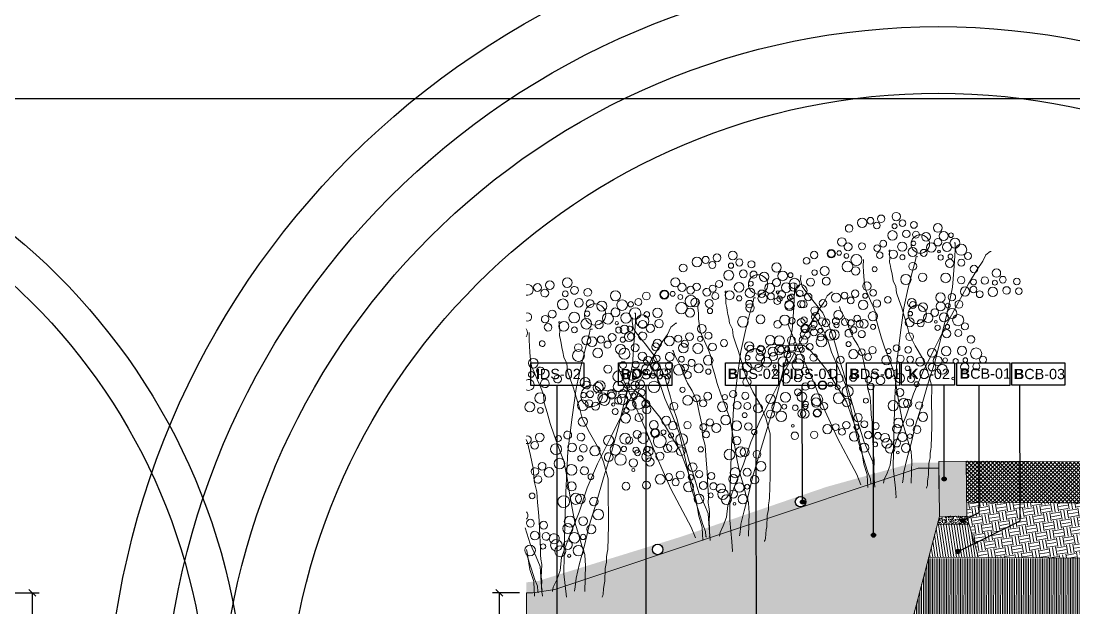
# Model space of a CAD drawing. Header units: metres. Extents: x -325 to 301, y -147 to 149.
# Drawn here: x 15.783 to 19.613, y 111.602 to 113.739 of the extents above; entities that cross this region are included whole.
import ezdxf

# ---------------------------------------------------------------- set-up
doc = ezdxf.new("R2010")
doc.units = ezdxf.units.M
doc.layers.get('Defpoints').update_dxf_attribs({"lineweight": 13})
for name, color, linetype, plot in [('-aux', 50, 'Continuous', False), ('-AUX-QAD', 5, 'Continuous', False), ('-AUX_MON', 3, 'Continuous', False), ('-AUX_RIM', 2, 'Continuous', False)]:
    doc.layers.add(name, color=color, linetype=linetype, plot=plot)
doc.layers.add('0-TX-1_25', color=7, linetype='Continuous', true_color=0x3f4f7f)
doc.layers.add('3-TR-paviment fort', color=7, linetype='Continuous', true_color=0xd1d1d1)
for name, color, linetype in [('02-TRAÇ-D-linia 2', 251, 'Continuous'), ('10-DET-encoixinat', 37, 'Continuous'), ('10-DET_TERRENY_compactat', 252, 'Continuous'), ('A-KEYPLAN_HATCH', 7, 'Continuous'), ('A_TEXT_2', 7, 'Continuous'), ('EIT_3 TR terra vegetal', 45, 'Continuous')]:
    doc.layers.add(name, color=color, linetype=linetype)
for name, color, linetype, lineweight in [('05-VEG-gris 50%', 253, 'Continuous', 18), ('1-CM', 7, 'Continuous', 0), ('2-L-secció', 1, 'Continuous', 0), ('3-TR Formigó', 252, 'Continuous', 0), ('3-TR Seleccionat', 44, 'Continuous', 0), ('3-TR Tot-u', 37, 'Continuous', 0)]:
    doc.layers.add(name, color=color, linetype=linetype, lineweight=lineweight)
doc.layers.add('3-TR tot_u', color=7, linetype='Continuous', lineweight=5, true_color=0x787878)
doc.styles.get("Standard").update_dxf_attribs({"font": 'arial.ttf'})
doc.dimstyles.new('ISO-25', dxfattribs={"dimtxt": 0.1, "dimasz": 0.1, "dimexe": 0.1, "dimexo": 0.1, "dimgap": 0.1, "dimtad": 1, "dimdec": 0, "dimlfac": 100, "dimzin": 9, "dimtxsty": 'Standard', "dimblk": 'OBLIQUE', "dimcen": 0.1, "dimadec": 0, "dimazin": 0, "dimtfac": 1, "dimtdec": 0, "dimtmove": 0, "dimatfit": 3, "dimldrblk": 'OBLIQUE', "dimfxl": 1, "dimarcsym": 0})

# ---------------------------------------------------------------- blocks, each defined once
blk = doc.blocks.new('ccddddddddddd')
for points in [[(90.232, 20.017), (90.254, 20.017), (90.353, 19.93), (90.419, 19.777), (90.55, 19.579), (90.747, 19.229), (90.966, 18.791), (91.229, 18.266), (91.514, 17.652), (91.777, 17.083), (91.974, 16.579), (92.127, 16.076), (92.325, 15.528), (92.456, 15.134), (92.478, 14.871), (92.544, 14.674), (92.609, 14.521), (92.62, 14.433)], [(92.171, 14.455), (92.16, 14.543), (92.149, 14.718), (92.084, 15.025), (91.996, 15.397), (91.908, 15.813), (91.777, 16.295), (91.645, 16.798), (91.492, 17.346), (91.361, 17.915), (91.229, 18.528), (91.12, 19.142), (91.098, 19.645), (91.087, 20.017), (91.087, 20.193), (91.109, 20.193)], [(92.631, 19.974), (92.653, 19.974), (92.642, 19.886), (92.631, 19.798), (92.631, 19.689), (92.609, 19.601), (92.598, 19.536), (92.576, 19.448), (92.555, 19.36), (92.533, 19.251), (92.467, 19.12), (92.445, 18.966), (92.379, 18.791), (92.314, 18.616), (92.248, 18.419), (92.182, 18.222), (92.116, 18.003), (91.963, 17.718), (91.788, 17.433), (91.656, 17.127), (91.547, 16.776), (91.536, 16.382), (91.525, 16.054), (91.514, 15.813), (91.514, 15.331), (91.525, 15.265), (91.536, 15.178), (91.536, 15.068), (91.547, 15.003), (91.558, 14.937), (91.558, 14.674), (91.569, 14.609), (91.58, 14.521), (91.58, 14.411), (91.591, 14.379), (91.602, 14.357), (91.602, 14.346)], [(91.963, 19.842), (92.007, 19.842), (92.018, 19.755), (92.084, 19.492), (92.171, 19.098), (92.259, 18.616), (92.325, 18.025), (92.39, 17.324), (92.412, 16.47), (92.412, 15.572), (92.401, 14.806), (92.335, 14.324), (92.314, 14.105), (92.325, 14.094)], [(93.256, 19.733), (93.256, 19.569), (93.245, 19.459), (93.234, 19.328), (93.212, 19.174), (93.19, 19.043), (93.124, 18.912), (93.058, 18.758), (92.993, 18.627), (92.927, 18.474), (92.905, 18.298), (92.839, 18.101), (92.774, 17.882), (92.686, 17.641), (92.576, 17.379), (92.467, 17.116), (92.401, 16.809), (92.335, 16.459), (92.27, 16.152), (92.204, 15.868), (92.116, 15.605), (92.051, 15.386), (91.985, 15.211), (91.974, 15.079), (91.963, 14.992), (91.963, 14.455)], [(94.734, 19.317), (94.734, 19.207), (94.723, 19.185), (94.712, 19.12), (94.69, 19.054), (94.624, 18.966), (94.537, 18.857), (94.427, 18.725), (94.296, 18.572), (94.186, 18.441), (94.099, 18.266), (94.011, 18.112), (93.945, 17.937), (93.88, 17.74), (93.814, 17.543), (93.748, 17.302), (93.661, 17.061), (93.573, 16.776), (93.463, 16.448), (93.354, 16.098), (93.222, 15.725), (93.113, 15.397), (92.981, 15.134), (92.894, 14.937), (92.872, 14.718), (92.85, 14.521), (92.839, 14.411), (92.828, 14.346), (92.828, 14.335)], [(92.85, 14.422), (92.839, 14.455), (92.85, 14.521), (92.85, 14.652), (92.861, 14.718), (92.861, 14.981), (92.883, 15.09), (92.894, 15.178), (92.894, 15.309), (92.905, 15.441), (92.916, 15.572), (92.927, 15.703), (92.938, 15.879), (92.96, 16.054), (92.981, 16.251), (93.003, 16.47), (93.069, 16.689), (93.091, 16.952), (93.157, 17.214), (93.222, 17.477), (93.332, 17.696), (93.441, 17.871), (93.529, 18.047), (93.595, 18.222), (93.682, 18.375), (93.748, 18.485), (93.77, 18.55), (93.781, 18.572), (93.792, 18.594), (93.792, 18.605)], [(92.916, 14.401), (92.927, 14.422), (92.938, 14.532), (93.003, 14.685), (93.069, 14.882), (93.179, 15.189), (93.288, 15.517), (93.376, 15.911), (93.595, 16.744), (93.77, 17.138), (93.945, 17.51), (94.055, 17.817), (94.164, 18.036), (94.296, 18.255), (94.384, 18.364), (94.405, 18.375), (94.416, 18.375)], [(93.157, 14.379), (93.266, 14.619), (93.463, 14.97), (93.748, 15.474), (94.055, 16.109), (94.34, 16.766), (94.624, 17.357), (94.844, 17.795), (94.975, 18.079), (94.997, 18.145)], [(92.992, 14.324), (92.992, 14.346), (93.003, 14.455), (93.014, 14.63), (93.102, 14.871), (93.168, 15.222), (93.277, 15.616), (93.409, 15.966), (93.562, 16.339), (94.044, 17.083), (94.307, 17.39), (94.504, 17.587), (94.614, 17.652), (94.657, 17.652), (94.745, 17.641), (95.008, 17.641), (95.03, 17.631), (95.052, 17.631)], [(94.745, 17.641), (95.106, 17.641), (95.128, 17.652), (95.413, 17.652), (95.413, 17.641), (95.435, 17.641), (95.435, 17.631), (95.446, 17.62), (95.457, 17.62), (95.457, 17.609), (95.479, 17.598), (95.49, 17.587), (95.501, 17.576)]]:
    blk.add_lwpolyline(points)
for centre, radius in [((92.08, 20.594), 0.0797), ((92.354, 20.627), 0.0797), ((92.507, 20.78), 0.0991), ((92.862, 20.718), 0.0883), ((93.114, 20.663), 0.0797), ((93.311, 20.609), 0.11), ((91.368, 20.353), 0.108), ((91.511, 20.539), 0.104), ((92.025, 20.364), 0.0797), ((92.255, 20.375), 0.0883), ((92.584, 20.331), 0.112), ((92.54, 20.55), 0.059), ((92.961, 20.554), 0.0797), ((93.618, 20.466), 0.0883), ((91.094, 20.189), 0.118), ((91.193, 20.375), 0.0548), ((91.281, 20.09), 0.108), ((91.5, 20.2), 0.0903), ((91.784, 20.32), 0.104), ((91.916, 20.145), 0.219), ((92.08, 20.156), 0.0547), ((92.796, 20.127), 0.0797), ((93.782, 20.138), 0.101), ((90.776, 19.893), 0.0836), ((90.941, 20.036), 0.132), ((91.467, 19.981), 0.0328), ((91.652, 20.068), 0.112), ((91.828, 19.937), 0.0834), ((92.091, 19.948), 0.109), ((92.343, 20.068), 0.109), ((92.551, 19.882), 0.101), ((92.939, 20.017), 0.0774), ((93.3, 20.05), 0.0834), ((93.629, 20.028), 0.0936), ((90.929, 19.729), 0.0834), ((91.204, 19.707), 0.098), ((91.193, 19.871), 0.0548), ((91.423, 19.838), 0.062), ((92.332, 19.817), 0.059), ((92.873, 19.853), 0.0774), ((93.421, 19.722), 0.131), ((93.662, 19.809), 0.0558), ((93.837, 19.875), 0.0548), ((94.023, 19.853), 0.101), ((94.023, 19.853), 0.0855), ((94.428, 19.809), 0.0883), ((94.604, 19.667), 0.0797), ((90.087, 19.507), 0.0991), ((90.623, 19.587), 0.0883), ((92.08, 19.609), 0.0936), ((92.983, 19.514), 0.059), ((93.432, 19.459), 0.101), ((93.629, 19.558), 0.128), ((93.629, 19.558), 0.128), ((94.166, 19.437), 0.108), ((89.599, 19.321), 0.0797), ((89.933, 19.354), 0.0797), ((90.119, 19.277), 0.059), ((90.36, 19.321), 0.0883), ((90.625, 19.278), 0.0692), ((90.919, 19.313), 0.0876), ((91.291, 19.357), 0.114), ((91.839, 19.357), 0.0991), ((92.233, 19.291), 0.121), ((94.122, 19.196), 0.0936), ((94.407, 19.393), 0.0639), ((94.494, 19.163), 0.0936), ((89.545, 19.091), 0.0797), ((89.835, 19.102), 0.0883), ((90.163, 19.058), 0.112), ((90.471, 18.991), 0.0797), ((90.624, 19.101), 0.0797), ((90.821, 19.046), 0.11), ((93.002, 18.953), 0.0797), ((93.155, 19.106), 0.0991), ((93.429, 18.92), 0.0883), ((94.899, 19.037), 0.0991), ((90.957, 18.739), 0.0928), ((91.128, 18.904), 0.0883), ((91.392, 18.679), 0.108), ((91.4, 18.886), 0.114), ((92.049, 18.69), 0.0797), ((92.078, 18.741), 0.104), ((92.647, 18.796), 0.0797), ((92.904, 18.701), 0.0883), ((93.232, 18.658), 0.112), ((93.188, 18.876), 0.059), ((93.528, 18.756), 0.0797), ((93.681, 18.866), 0.0797), ((93.878, 18.811), 0.11), ((94.745, 18.884), 0.0797), ((94.932, 18.807), 0.059), ((95.173, 18.851), 0.0883), ((95.425, 18.796), 0.0797), ((95.622, 18.742), 0.11), ((91.118, 18.515), 0.118), ((91.217, 18.701), 0.0548), ((91.524, 18.526), 0.0903), ((91.808, 18.647), 0.104), ((91.94, 18.471), 0.219), ((92.104, 18.482), 0.0547), ((94.185, 18.668), 0.0883), ((94.647, 18.632), 0.0883), ((94.975, 18.588), 0.112), ((95.271, 18.687), 0.0797), ((95.928, 18.599), 0.0883), ((90.8, 18.22), 0.0836), ((90.965, 18.362), 0.132), ((91.305, 18.417), 0.108), ((91.491, 18.307), 0.0328), ((91.676, 18.395), 0.112), ((91.852, 18.263), 0.0834), ((92.115, 18.274), 0.109), ((92.991, 18.395), 0.109), ((93.199, 18.209), 0.101), ((93.364, 18.329), 0.0797), ((93.506, 18.22), 0.0774), ((93.867, 18.252), 0.0834), ((94.196, 18.23), 0.0936), ((94.349, 18.34), 0.101), ((94.624, 18.255), 0.0774), ((94.909, 18.233), 0.0774), ((90.953, 18.055), 0.0834), ((91.228, 18.033), 0.098), ((91.217, 18.198), 0.0548), ((91.447, 18.165), 0.062), ((92.98, 18.143), 0.059), ((93.44, 18.055), 0.0774), ((94.229, 18.012), 0.0558), ((94.404, 18.077), 0.0548), ((94.59, 18.055), 0.101), ((94.59, 18.055), 0.0855), ((95.249, 18.134), 0.0903), ((90.647, 17.913), 0.0883), ((92.104, 17.935), 0.0936), ((93.988, 17.924), 0.131), ((94.196, 17.76), 0.128), ((94.196, 17.76), 0.128), ((94.622, 17.779), 0.0991), ((95.413, 17.751), 0.114), ((90.514, 17.581), 0.132), ((90.854, 17.636), 0.108), ((91.225, 17.614), 0.112), ((91.562, 17.566), 0.104), ((92.132, 17.621), 0.0797), ((92.406, 17.653), 0.0797), ((92.592, 17.577), 0.059), ((92.978, 17.587), 0.0883), ((93.23, 17.532), 0.0797), ((93.428, 17.478), 0.11), ((93.55, 17.716), 0.059), ((94.469, 17.625), 0.0797), ((94.655, 17.549), 0.059), ((94.896, 17.593), 0.0883), ((95.148, 17.538), 0.0797), ((95.345, 17.483), 0.11), ((95.632, 17.554), 0.0774), ((90.349, 17.439), 0.0836), ((90.502, 17.274), 0.0834), ((90.777, 17.252), 0.098), ((90.766, 17.417), 0.0548), ((90.996, 17.384), 0.062), ((91.245, 17.402), 0.0548), ((91.42, 17.38), 0.108), ((91.836, 17.347), 0.104), ((92.077, 17.391), 0.0797), ((92.307, 17.402), 0.0883), ((92.636, 17.358), 0.112), ((93.077, 17.423), 0.0797), ((93.734, 17.335), 0.0883), ((94.37, 17.374), 0.0883), ((94.699, 17.33), 0.112), ((94.994, 17.428), 0.0797), ((95.652, 17.341), 0.0883), ((91.308, 17.182), 0.118), ((91.552, 17.226), 0.0903), ((92.132, 17.183), 0.0547), ((92.557, 17.062), 0.109), ((93.899, 17.007), 0.101), ((91.04, 16.974), 0.0328), ((91.905, 16.81), 0.059), ((92.042, 16.93), 0.0834), ((92.305, 16.941), 0.109), ((92.765, 16.876), 0.101), ((92.913, 16.996), 0.0797), ((93.055, 16.886), 0.0774), ((93.417, 16.919), 0.0834), ((93.745, 16.897), 0.0936), ((92.294, 16.602), 0.0936), ((92.989, 16.722), 0.0774), ((93.537, 16.591), 0.131), ((93.778, 16.678), 0.0558), ((93.953, 16.744), 0.0548), ((94.14, 16.722), 0.101), ((94.14, 16.722), 0.0855), ((94.545, 16.678), 0.0883), ((91.829, 16.306), 0.0876), ((92.108, 16.35), 0.0991), ((92.201, 16.35), 0.114), ((92.448, 16.284), 0.121), ((93.099, 16.383), 0.059), ((93.548, 16.328), 0.101), ((93.745, 16.427), 0.128), ((93.745, 16.427), 0.128), ((94.282, 16.306), 0.108), ((94.72, 16.536), 0.0797), ((94.238, 16.065), 0.0936), ((94.523, 16.262), 0.0639), ((91.731, 16.039), 0.11), ((92.038, 15.897), 0.0883), ((92.309, 15.879), 0.114), ((93.272, 15.975), 0.0991), ((94.611, 16.032), 0.0936), ((91.866, 15.732), 0.0928), ((92.346, 15.735), 0.104), ((92.845, 15.789), 0.0797), ((93.119, 15.822), 0.0797), ((93.305, 15.746), 0.059), ((93.546, 15.789), 0.0883), ((93.644, 15.625), 0.0797), ((93.798, 15.735), 0.0797), ((93.995, 15.68), 0.11), ((92.029, 15.57), 0.0548), ((92.204, 15.548), 0.108), ((92.335, 15.395), 0.0903), ((92.571, 15.384), 0.118), ((92.62, 15.516), 0.104), ((92.79, 15.559), 0.0797), ((93.02, 15.57), 0.0883), ((93.349, 15.527), 0.112), ((94.302, 15.537), 0.0883), ((94.763, 15.501), 0.0883), ((92.116, 15.286), 0.108), ((92.303, 15.176), 0.0328), ((92.488, 15.264), 0.112), ((92.845, 15.351), 0.0547), ((93.108, 15.264), 0.109)]:
    blk.add_circle(centre, radius)
blk = doc.blocks.new('hatch keyplan 2')
at = {"layer": 'A-KEYPLAN_HATCH'}
blk.add_lwpolyline([(0, 0.00548), (0.01287, 0.00548), (0.01287, 0), (0, 0)], close=True, dxfattribs=at)
blk = doc.blocks.new('hatch keyplan')
at = {"layer": 'A-KEYPLAN_HATCH'}
blk.add_blockref('hatch keyplan 2', (1.43058, 0.85215), dxfattribs=at)
blk = doc.blocks.new('B-CB03')
at = {"layer": 'A-KEYPLAN_HATCH'}
blk.add_blockref('hatch keyplan', (-1.43058, -0.85215), dxfattribs=at)
at = {"layer": 'A_TEXT_2', "insert": (-0.0008, 0.00398), "char_height": 0.0025, "attachment_point": 1}
blk.add_mtext_dynamic_manual_height_columns('\\pi0.00128;{\\fArial|b1|i0|c0|p34;B}CB-03', width=0.0145619, gutter_width=0.015, heights=[0], dxfattribs=at)
blk = doc.blocks.new('I-06A')
at = {"layer": 'A-KEYPLAN_HATCH'}
blk.add_blockref('hatch keyplan', (-1.43058, -0.85215), dxfattribs=at)
at = {"layer": 'A_TEXT_2', "insert": (-0.0008, 0.00405), "char_height": 0.0025, "attachment_point": 1}
blk.add_mtext_dynamic_manual_height_columns('\\pi0.00229;{\\fArial|b1|i0|c0|p34;I}DS-01', width=0.0145619, gutter_width=0.015, heights=[0], dxfattribs=at)
blk = doc.blocks.new('B-DS01')
at = {"layer": 'A-KEYPLAN_HATCH'}
blk.add_blockref('hatch keyplan', (-1.43058, -0.85215), dxfattribs=at)
at = {"layer": 'A_TEXT_2', "insert": (-0.0008, 0.00403), "char_height": 0.0025, "attachment_point": 1}
blk.add_mtext_dynamic_manual_height_columns('\\pi0.00152;{\\fArial|b1|i0|c0|p34;B}DS-01', width=0.0145619, gutter_width=0.015, heights=[0], dxfattribs=at)
blk = doc.blocks.new('B-DS03')
at = {"layer": 'A-KEYPLAN_HATCH'}
blk.add_blockref('hatch keyplan', (-1.43058, -0.85215), dxfattribs=at)
at = {"layer": 'A_TEXT_2', "insert": (-0.0008, 0.00403), "char_height": 0.0025, "attachment_point": 1}
blk.add_mtext_dynamic_manual_height_columns('\\pi0.00128;{\\fArial|b1|i0|c0|p34;B}DS-03', width=0.0145619, gutter_width=0.015, heights=[0], dxfattribs=at)
blk = doc.blocks.new('B-DS02')
at = {"layer": 'A-KEYPLAN_HATCH'}
blk.add_blockref('hatch keyplan', (-1.43058, -0.85215), dxfattribs=at)
at = {"layer": 'A_TEXT_2', "insert": (-0.0008, 0.00408), "char_height": 0.0025, "attachment_point": 1}
blk.add_mtext_dynamic_manual_height_columns('\\pi0.00129;{\\fArial|b1|i0|c0|p34;B}DS-02', width=0.0145619, gutter_width=0.015, heights=[0], dxfattribs=at)
blk = doc.blocks.new('K01B')
at = {"layer": 'A-KEYPLAN_HATCH'}
blk.add_blockref('hatch keyplan', (-1.43058, -0.85215), dxfattribs=at)
at = {"layer": 'A_TEXT_2', "insert": (-0.0008, 0.00402), "char_height": 0.0025, "attachment_point": 1}
blk.add_mtext_dynamic_manual_height_columns('\\pi0.00246;{\\fArial|b1|i0|c0|p34;K}C-02', width=0.0145619, gutter_width=0.015, heights=[0], dxfattribs=at)
blk = doc.blocks.new('B-CB01')
at = {"layer": 'A-KEYPLAN_HATCH'}
blk.add_blockref('hatch keyplan', (-1.43058, -0.85215), dxfattribs=at)
at = {"layer": 'A_TEXT_2', "insert": (-0.0008, 0.00411), "char_height": 0.0025, "attachment_point": 1}
blk.add_mtext_dynamic_manual_height_columns('\\pi0.00152;{\\fArial|b1|i0|c0|p34;B}CB-01', width=0.0145619, gutter_width=0.015, heights=[0], dxfattribs=at)
blk = doc.blocks.new('_Oblique')
at = {"color": 0, "lineweight": -2}
blk.add_line((-0.5, -0.5), (0.5, 0.5), dxfattribs=at)
blk = doc.blocks.new('*D140')
at = {"layer": '0-TX-1_25', "color": 0, "lineweight": -2, "transparency": 16777216}
for p, q in [((17.5962, 111.6566), (17.4973, 111.6566)), ((17.5223, 111.6566), (17.5223, 111.0566)), ((17.5962, 111.0566), (17.4973, 111.0566))]:
    blk.add_line(p, q, dxfattribs=at)
at = {"layer": 'Defpoints', "color": 0, "transparency": 16777216}
for p in [(17.6212, 111.6566), (17.5223, 111.0566), (17.6212, 111.0566)]:
    blk.add_point(p, dxfattribs=at)
at = {"layer": '0-TX-1_25', "color": 0, "lineweight": -2, "transparency": 16777216, "xscale": 0.025, "yscale": 0.025, "zscale": 0.025}
for p, rotation in [((17.5223, 111.6566), 90), ((17.5223, 111.0566), 270)]:
    blk.add_blockref('_Oblique', p, dxfattribs=dict(at, rotation=rotation))
at = {"layer": '0-TX-1_25', "color": 0, "transparency": 16777216, "insert": (17.4794, 111.3566), "char_height": 0.035, "attachment_point": 5, "rotation": 90}
blk.add_mtext('60', dxfattribs=at)
blk = doc.blocks.new('POINT')
at = {"layer": '0-TX-1_25'}
h = blk.add_hatch(dxfattribs=at)
h.set_pattern_fill('ANGLE', color=256)
h.set_pattern_definition([(0, (-83.747, -12.726), (0, 6.985), [5.08, -1.905]), (90, (-83.747, -12.726), (-6.985, 4e-16), [5.08, -1.905])])
edge = h.paths.add_edge_path()
edge.add_arc((0, 0), 0.0075, 0, 360)
h = blk.add_hatch(color=256, dxfattribs=at)
h.dxf.hatch_style = 1
edge = h.paths.add_edge_path()
edge.add_arc((0, 0), 0.0075, 0, 360)
blk.add_circle((0, 0), 0.0075, dxfattribs=at)
blk = doc.blocks.new('I-06B')
at = {"layer": 'A-KEYPLAN_HATCH'}
blk.add_blockref('hatch keyplan', (-1.43058, -0.85215), dxfattribs=at)
at = {"layer": 'A_TEXT_2', "insert": (-0.0008, 0.00405), "char_height": 0.0025, "attachment_point": 1}
blk.add_mtext_dynamic_manual_height_columns('\\pi0.00206;{\\fArial|b1|i0|c0|p34;I}DS-02', width=0.0145619, gutter_width=0.015, heights=[0], dxfattribs=at)
blk = doc.blocks.new('*D970')
at = {"layer": '0-TX-1_25', "color": 0, "lineweight": -2, "transparency": 16777216}
for p, q in [((15.7503, 111.6566), (15.8489, 111.6566)), ((15.8239, 111.6566), (15.8239, 111.0566)), ((15.7503, 111.0566), (15.8489, 111.0566))]:
    blk.add_line(p, q, dxfattribs=at)
at = {"layer": 'Defpoints', "color": 0, "transparency": 16777216}
for p in [(15.7253, 111.6566), (15.7253, 111.0566), (15.8239, 111.0566)]:
    blk.add_point(p, dxfattribs=at)
at = {"layer": '0-TX-1_25', "color": 0, "lineweight": -2, "transparency": 16777216, "xscale": 0.025, "yscale": 0.025, "zscale": 0.025}
for p, rotation in [((15.8239, 111.6566), 90), ((15.8239, 111.0566), 270)]:
    blk.add_blockref('_Oblique', p, dxfattribs=dict(at, rotation=rotation))
at = {"layer": '0-TX-1_25', "color": 0, "transparency": 16777216, "insert": (15.7811, 111.3566), "char_height": 0.035, "attachment_point": 5, "rotation": 90}
blk.add_mtext('60', dxfattribs=at)

msp = doc.modelspace()

# ---------------------------------------------------------------- hatches: boundary and pattern name
at = {"layer": '10-DET-encoixinat'}
h = msp.add_hatch(dxfattribs=at)
h.set_pattern_fill('CROSS', color=256, scale=0.002, angle=91.0604)
h.set_pattern_definition([(91.06035, (6.348992, 115.106286), (-0.012932846, 0.012462804), [0.00635, -0.01905]), (181.06035, (6.352108, 115.10952), (-0.012462804, -0.012932846), [0.00635, -0.01905])])
h.paths.add_polyline_path([(18.9996, 111.4622), (19.0844, 111.7866), (19.1232, 111.9351), (19.1213, 112.1101), (19.0461, 112.1101), (17.724, 111.6694), (17.645, 111.6566), (17.6214, 111.6566), (17.6217, 111.0566), (17.8679, 111.0849)])
at = {"layer": '10-DET_TERRENY_compactat'}
h = msp.add_hatch(dxfattribs=at)
h.set_pattern_fill('HEX', color=256, scale=0.002, angle=0.57823)
edge = h.paths.add_edge_path()
edge.add_arc((18.6184, 111.9884), 0.0191, 0, 360)
edge = h.paths.add_edge_path()
edge.add_arc((18.0987, 111.8147), 0.0191, 0, 360)
h.paths.add_polyline_path([(17.6212, 111.6566), (17.6212, 111.695), (17.6628, 111.6997), (18.1825, 111.8606), (18.7134, 112.0427), (19.0308, 112.1309), (19.1211, 112.1309), (19.1211, 112.1101), (19.0461, 112.1101), (17.724, 111.6694), (17.645, 111.6566)])
at = {"layer": '3-TR Formigó'}
h = msp.add_hatch(dxfattribs=at)
h.set_pattern_fill('ANSI31', color=256, scale=0.003, angle=233.5667, style=0)
h.set_pattern_definition([(278.5667, (21.827468, 111.705586), (0.00941873, 0.00141885), [])])
h.paths.add_polyline_path([(19.2317, 111.9063), (19.1153, 111.9051), (19.0844, 111.7866), (19.266, 111.7856)])
at = {"layer": '3-TR Seleccionat'}
h = msp.add_hatch(dxfattribs=at)
h.set_pattern_fill('ANSI31', color=256, scale=0.002, angle=224.9589, style=0)
h.set_pattern_definition([(269.958911, (4.7567496, 2.90169), (0.00634999837, -4.55386e-06), [])])
h.paths.add_polyline_path([(17.6222, 110.3066), (17.7538, 110.3066), (18.0477, 110.3543), (18.7733, 110.5962), (19.0844, 111.7866), (19.0844, 109.8655), (17.6223, 109.8645)])
h = msp.add_hatch(dxfattribs=at)
h.set_pattern_fill('ANSI31', color=256, scale=0.002, angle=224.9589, style=0)
h.set_pattern_definition([(269.9589107451, (440628.4557687, -651041.078573), (-0.006349998367117, 4.5538563e-06), [])])
h.paths.add_polyline_path([(19.0844, 109.8645), (19.0845, 111.7816), (20.6035, 111.7827), (20.6033, 109.8656)])
at = {"layer": '3-TR Tot-u'}
h = msp.add_hatch(dxfattribs=at)
h.set_pattern_fill('EARTH', color=256, scale=0.005, angle=-80.4856, style=0)
h.set_pattern_definition([(279.5144, (6.329664, 115.04922), (0.036561385, -0.02606511), [0.03175, -0.03175]), (279.5144, (6.341406, 115.05119), (0.036561385, -0.02606511), [0.03175, -0.03175]), (279.5144, (6.35315, 115.053157), (0.036561385, -0.02606511), [0.03175, -0.03175]), (9.5144, (6.35772, 115.0499), (0.02606511, 0.036561385), [0.03175, -0.03175]), (9.5144, (6.359687, 115.038156), (0.02606511, 0.036561385), [0.03175, -0.03175]), (9.5144, (6.361655, 115.026414), (0.02606511, 0.036561385), [0.03175, -0.03175])])
h.paths.add_polyline_path([(20.6002, 111.7777), (19.2709, 111.7855), (19.2232, 111.9362), (19.2226, 111.9868), (20.602, 111.9776)])
at = {"layer": '3-TR tot_u'}
h = msp.add_hatch(dxfattribs=at)
h.set_pattern_fill('AR-CONC', color=256, scale=9e-05, angle=90.2664)
h.set_pattern_definition([(140.266414, (-62.20781, 89.89321), (0.0013582613, 0.0164031132), [0.0017145, -0.0188595]), (85.266414, (-62.20781, 89.89321), (-0.0171801815, -0.0032518273), [0.0013716, -0.0150876526]), (190.71786, (-62.207697, 89.894577), (-0.0158219194, 0.0131512858), [0.0014571008, -0.016028122]), (136.450614, (-62.212382, 89.893189), (0.003670327, 0.024414444), [0.00257175, -0.02828925]), (186.901972, (-62.212077, 89.895223), (-0.0223674596, 0.021262598), [0.002185652, -0.024042205]), (81.450565, (-62.212382, 89.893189), (-0.02236746, 0.021262598), [0.002057397, -0.022631376]), (111.266414, (-62.21125, 89.89548), (0.0091403206, 0.0136879438), [0.0017145, -0.0188595]), (56.266414, (-62.21125, 89.89548), (-0.0166026007, 0.0054850432), [0.0013716, -0.0150876]), (161.71786, (-62.210488, 89.89662), (-0.0074622802, 0.019172987), [0.0014571008, -0.0160280944]), (127.766414, (-62.2078105, 89.89321), (-0.00761116375, 0.0002425866), [0, -0.01490472, 0, -0.0153162, 0, -0.01514475]), (97.766414, (-62.2078105, 89.89321), (-0.009044117, 0.0059717809), [0, -0.00873252, 0, -0.01456182, 0, -0.00577215]), (57.766414, (-62.207787, 89.888112), (0.0004588393, 0.012205419), [0, -0.005715, 0, -0.0178308, 0, -0.0236601]), (47.766414, (-62.207776, 89.885826), (-0.0023503487, 0.0133208417), [0, -0.0074295, 0, -0.01184148, 0, -0.0168021])])
h.paths.add_polyline_path([(19.2317, 111.9063), (19.2232, 111.9362), (19.1232, 111.9351), (19.1153, 111.9051)])
at = {"layer": '3-TR-paviment fort'}
msp.add_hatch(color=256, dxfattribs=at).paths.add_polyline_path([(19.1211, 112.1351), (19.2211, 112.1362), (19.2232, 111.9362), (19.1232, 111.9351)])
at = {"layer": 'EIT_3 TR terra vegetal'}
h = msp.add_hatch(dxfattribs=at)
h.set_pattern_fill('_USER', color=256, scale=0.01, angle=45.3392, style=0, double=1, pattern_type=0)
h.set_pattern_definition([(45.339164, (5.482265, 2.811529), (-0.0071128011, 0.00702908675), []), (135.339164, (5.482265, 2.811529), (-0.00702908675, -0.0071128011), [])])
h.paths.add_polyline_path([(20.6018, 112.1286), (19.2211, 112.1362), (19.2226, 111.9868), (19.2309, 111.9867), (20.6009, 111.9781)])

# ---------------------------------------------------------------- linework, layer by layer
at = {"layer": '-aux'}
msp.add_lwpolyline([(12.2345, 113.4567), (142.2345, 113.4567)], dxfattribs=at)
at = {"layer": '-AUX-QAD'}
for radius in [3.0274, 2.8218]:
    msp.add_circle((19.1196, 111.1021), radius, dxfattribs=at)
at = {"layer": '-AUX_MON'}
for radius in [2.6162, 2.3736]:
    msp.add_circle((19.1196, 111.1021), radius, dxfattribs=at)
at = {"layer": '-AUX_RIM'}
for centre, radius in [((17.1034, 114.8448), 4.6517), ((17.1034, 114.8448), 4.6517), ((17.1034, 114.8448), 4.3795), ((17.1034, 114.8448), 4.3795), ((14.2729, 111.1669), 2.3258), ((14.2729, 111.1669), 2.1898)]:
    msp.add_circle(centre, radius, dxfattribs=at)
at = {"layer": '0-TX-1_25'}
msp.add_line((18.6256, 111.9876), (18.6237, 112.412), dxfattribs=at)
for points in [[(17.7343, 110.4367), (17.7334, 112.4116)], [(18.0575, 110.6806), (18.0566, 112.4116)], [(18.4579, 111.1732), (18.4571, 112.4119)], [(18.8836, 111.8669), (18.8832, 112.4122)], [(19.1408, 112.0716), (19.1406, 112.4124)], [(19.1914, 111.8075), (19.4168, 111.9194), (19.4165, 112.4126)], [(19.2076, 111.9192), (19.2683, 111.9491), (19.2683, 112.4124)]]:
    msp.add_lwpolyline(points, dxfattribs=at)
at = {"layer": '02-TRAÇ-D-linia 2'}
for centre in [(18.6184, 111.9884), (18.0987, 111.8147)]:
    msp.add_circle(centre, 0.0191, dxfattribs=at)
at = {"layer": '05-VEG-gris 50%'}
for p, q in [((18.0183, 112.6745), (18.0145, 112.6746)), ((18.0174, 112.6435), (18.0183, 112.6745)), ((17.7435, 112.6437), (17.7396, 112.6438)), ((17.7396, 112.6438), (17.7411, 112.6283)), ((18.0136, 112.5775), (18.0174, 112.6435)), ((18.165, 112.6391), (18.1471, 112.6241)), ((18.1689, 112.639), (18.165, 112.6391)), ((17.6315, 112.6043), (17.6307, 112.5752)), ((17.7411, 112.6283), (17.7425, 112.6127)), ((17.7425, 112.6127), (17.742, 112.5933)), ((17.851, 112.6017), (17.838, 112.5555)), ((17.8534, 112.6172), (17.851, 112.6017)), ((17.8612, 112.617), (17.8534, 112.6172)), ((18.1471, 112.6241), (18.1346, 112.5973)), ((17.6307, 112.5752), (17.6321, 112.5557)), ((17.742, 112.5933), (17.7454, 112.5776)), ((17.7454, 112.5776), (17.747, 112.5659)), ((17.747, 112.5659), (17.7504, 112.5503)), ((18.0071, 112.4884), (18.0136, 112.5775)), ((18.1103, 112.563), (18.0735, 112.502)), ((18.1346, 112.5973), (18.1103, 112.563)), ((17.6321, 112.5557), (17.6333, 112.5323)), ((17.6333, 112.5323), (17.6364, 112.5051)), ((17.7504, 112.5503), (17.7539, 112.5346)), ((17.7539, 112.5346), (17.7572, 112.5151)), ((17.838, 112.5555), (17.8204, 112.4861)), ((17.6364, 112.5051), (17.6396, 112.4817)), ((17.7572, 112.5151), (17.7681, 112.4915)), ((17.7681, 112.4915), (17.7712, 112.4642)), ((17.8204, 112.4861), (17.8024, 112.4011)), ((17.9845, 112.3803), (18.0071, 112.4884)), ((18.0735, 112.502), (18.0324, 112.4255)), ((17.6396, 112.4817), (17.6506, 112.458)), ((17.6506, 112.458), (17.6614, 112.4305)), ((17.7712, 112.4642), (17.782, 112.4328)), ((17.6614, 112.4305), (17.6724, 112.4069)), ((17.6724, 112.4069), (17.6832, 112.3794)), ((17.782, 112.4328), (17.7927, 112.4014)), ((18.0324, 112.4255), (17.9831, 112.3337)), ((17.6832, 112.3794), (17.6862, 112.3482)), ((17.8024, 112.4011), (17.7877, 112.2967)), ((17.7927, 112.4014), (17.8033, 112.3661)), ((17.958, 112.2723), (17.9845, 112.3803)), ((17.6862, 112.3482), (17.6968, 112.3129)), ((17.8033, 112.3661), (17.814, 112.3309)), ((17.814, 112.3309), (17.8245, 112.2917)), ((17.9831, 112.3337), (17.9294, 112.2265)), ((17.6968, 112.3129), (17.7073, 112.2738)), ((17.7877, 112.2967), (17.7724, 112.1728)), ((17.8245, 112.2917), (17.8502, 112.2404)), ((17.7073, 112.2738), (17.7216, 112.2306)), ((17.9317, 112.172), (17.958, 112.2723)), ((17.7216, 112.2306), (17.7397, 112.1835)), ((17.8502, 112.2404), (17.8798, 112.1891)), ((17.9294, 112.2265), (17.8799, 112.1269)), ((17.6257, 112.2043), (17.6208, 112.2147)), ((17.636, 112.1574), (17.6257, 112.2043)), ((17.7397, 112.1835), (17.7577, 112.1363)), ((17.8798, 112.1891), (17.9015, 112.1341)), ((17.6463, 112.1105), (17.636, 112.1574)), ((17.7724, 112.1728), (17.7641, 112.0215)), ((17.9017, 112.0758), (17.9317, 112.172)), ((17.6488, 112.0638), (17.6463, 112.1105)), ((17.7577, 112.1363), (17.7678, 112.0816)), ((17.8799, 112.1269), (17.8423, 112.0387)), ((17.9015, 112.1341), (17.9191, 112.0714)), ((17.6593, 112.0246), (17.6488, 112.0638)), ((17.7678, 112.0816), (17.7776, 112.0192)), ((17.8758, 111.9872), (17.9017, 112.0758)), ((17.9191, 112.0714), (17.9189, 112.0015)), ((17.662, 111.9857), (17.6593, 112.0246)), ((17.8423, 112.0387), (17.8125, 111.9502)), ((17.6649, 111.9506), (17.662, 111.9857)), ((17.7641, 112.0215), (17.7594, 111.8624)), ((17.7776, 112.0192), (17.7877, 111.9645)), ((17.85, 111.9025), (17.8758, 111.9872)), ((17.9189, 112.0015), (17.9192, 111.9432)), ((17.6679, 111.9195), (17.6649, 111.9506)), ((17.8125, 111.9502), (17.7747, 111.8542)), ((17.7877, 111.9645), (17.7978, 111.9137)), ((17.6689, 111.8884), (17.6679, 111.9195)), ((17.7978, 111.9137), (17.812, 111.8667)), ((17.9192, 111.9432), (17.9199, 111.9004)), ((17.6166, 111.8938), (17.6343, 111.835)), ((17.6702, 111.865), (17.6689, 111.8884)), ((17.8323, 111.8292), (17.85, 111.9025)), ((17.9199, 111.9004), (17.9174, 111.815)), ((17.6343, 111.835), (17.6562, 111.7877)), ((17.6714, 111.8417), (17.6702, 111.865)), ((17.6727, 111.8183), (17.6714, 111.8417)), ((17.7747, 111.8542), (17.7494, 111.785)), ((17.7594, 111.8624), (17.7574, 111.7265)), ((17.812, 111.8667), (17.8225, 111.8275)), ((17.6237, 111.8042), (17.6211, 111.8146)), ((17.6216, 111.7984), (17.6211, 111.7999)), ((17.6394, 111.7435), (17.6216, 111.7984)), ((17.6335, 111.7418), (17.6237, 111.8042)), ((17.672, 111.795), (17.6727, 111.8183)), ((17.6735, 111.7794), (17.672, 111.795)), ((17.8148, 111.7636), (17.8323, 111.8292)), ((17.8225, 111.8275), (17.8333, 111.7961)), ((17.8333, 111.7961), (17.8345, 111.7728)), ((17.9151, 111.8034), (17.9127, 111.788)), ((17.9174, 111.815), (17.9151, 111.8034)), ((17.6562, 111.7877), (17.6707, 111.7523)), ((17.6768, 111.7599), (17.6735, 111.7794)), ((17.6754, 111.7133), (17.6768, 111.7599)), ((17.7494, 111.785), (17.7441, 111.7385)), ((17.8016, 111.7096), (17.8148, 111.7636)), ((17.836, 111.7572), (17.8332, 111.6621)), ((17.8345, 111.7728), (17.836, 111.7572)), ((17.9098, 111.757), (17.9076, 111.7454)), ((17.9121, 111.7686), (17.9098, 111.757)), ((17.9127, 111.788), (17.9121, 111.7686)), ((17.6478, 111.6986), (17.6335, 111.7418)), ((17.65, 111.7083), (17.6394, 111.7435)), ((17.6707, 111.7523), (17.6735, 111.7134)), ((17.7441, 111.7385), (17.7314, 111.7039)), ((17.7574, 111.7265), (17.7665, 111.6407)), ((17.9076, 111.7454), (17.9062, 111.6988)), ((17.6488, 111.6675), (17.6478, 111.6986)), ((17.6609, 111.6807), (17.65, 111.7083)), ((17.6622, 111.6613), (17.6609, 111.6807)), ((17.6735, 111.7134), (17.6763, 111.6783)), ((17.677, 111.7016), (17.6754, 111.7133)), ((17.6763, 111.6783), (17.677, 111.7016)), ((17.7314, 111.7039), (17.719, 111.6771)), ((17.7963, 111.6632), (17.7987, 111.6786)), ((17.7987, 111.6786), (17.8016, 111.7096)), ((17.9039, 111.6872), (17.9015, 111.6717)), ((17.9062, 111.6988), (17.9039, 111.6872)), ((17.6502, 111.648), (17.6488, 111.6675)), ((17.6501, 111.6442), (17.6502, 111.648)), ((17.6641, 111.6573), (17.6622, 111.6613)), ((17.6758, 111.6609), (17.6779, 111.6666)), ((17.6763, 111.6783), (17.6777, 111.6589)), ((17.6779, 111.6666), (17.6763, 111.6783)), ((17.6777, 111.6589), (17.6793, 111.6472)), ((17.6793, 111.6472), (17.6793, 111.6452)), ((17.719, 111.6771), (17.7166, 111.6616)), ((17.8968, 111.6427), (17.8967, 111.6408)), ((17.8988, 111.6466), (17.8968, 111.6427)), ((17.9009, 111.6523), (17.8988, 111.6466)), ((17.9015, 111.6717), (17.9009, 111.6523))]:
    msp.add_line(p, q, dxfattribs=at)
at = {"layer": '05-VEG-gris 50%', "extrusion": (0, 0, -1)}
for centre, major_axis, start_param, end_param in [((17.7064, 112.7769), (-0.0111, 0.0111), 5.527809, 11.810994), ((17.7696, 112.786), (-0.0124, 0.0124), 5.527809, 11.810994), ((17.6262, 112.7598), (-0.0138, 0.0138), 6.767451, 10.511309), ((17.6615, 112.7685), (0.01, 0.01), 3.95701235376289, 10.24019766094248), ((17.6881, 112.7483), (0.01, 0.01), 3.957012353762813, 10.2401976609424), ((17.7626, 112.7454), (-0.0074, 0.00739), 5.527809, 11.810994), ((17.796, 112.7581), (0.01, 0.01), 3.95701235376272, 10.24019766094231), ((17.8444, 112.7508), (0.01, 0.01), 3.957012353762754, 10.24019766094234), ((17.945, 112.7382), (0.013, 0.013), 3.957012353762737, 10.24019766094232), ((18.2185, 112.7588), (-0.01, 0.01), 5.527809, 11.810994), ((18.2775, 112.7512), (0.01, 0.01), 3.957012353762735, 10.24019766094232), ((17.7537, 112.7069), (-0.014, 0.014), 5.527809, 11.810994), ((17.8122, 112.7129), (-0.0111, 0.0111), 5.527809, 11.810994), ((17.8529, 112.7098), (-0.01, 0.01), 5.527809, 11.810994), ((17.8954, 112.7008), (0.013, 0.013), 3.957012353762714, 10.2401976609423), ((17.9693, 112.7044), (0.0135, 0.0135), 3.95701235376277, 10.24019766094236), ((18.0005, 112.7074), (-0.00687, 0.00686), 5.527809, 11.810994), ((18.2346, 112.7137), (-0.0111, 0.0111), 5.527809, 11.810994), ((18.286, 112.7102), (-0.01, 0.01), 5.527809, 11.810994), ((17.6253, 112.6608), (-0.0105, 0.0105), 6.741185, 10.537575), ((17.715, 112.6718), (0.01, 0.01), 3.957012353762783, 10.24019766094237), ((17.795, 112.659), (0.0137, 0.0137), 3.957012353762804, 10.24019766094239), ((17.8712, 112.6704), (0.0274, 0.0275), 3.957012353762726, 10.24019766094231), ((17.8421, 112.6732), (0.00686, 0.00687), 3.957012353762726, 10.24019766094231), ((17.9175, 112.6554), (-0.0141, 0.0141), 5.527809, 11.810994), ((17.9452, 112.6779), (-0.0113, 0.0113), 5.527809, 11.810994), ((17.9835, 112.6574), (0.0135, 0.0135), 3.95701235376275, 10.24019766094234), ((18.017, 112.6739), (0.0148, 0.0148), 3.95701235376281, 10.2401976609424), ((17.6892, 112.6531), (-0.00972, 0.0097), 5.527809, 11.810994), ((17.7, 112.6236), (0.0097, 0.00972), 3.957012353762793, 10.24019766094238), ((17.7572, 112.6271), (0.0126, 0.0127), 3.9570123537628, 10.24019766094239), ((17.8391, 112.6364), (0.0137, 0.0137), 3.957012353762828, 10.24019766094241), ((17.8856, 112.6331), (0.0104, 0.0105), 3.9570123537627, 10.24019766094229), ((17.9499, 112.6389), (-0.00412, 0.00412), 5.527809, 11.810994), ((18.0434, 112.6459), (0.0165, 0.0165), 3.957012353762762, 10.24019766094235), ((17.6022, 112.6032), (0.0165, 0.0165), 6.404533, 7.732634), ((17.7957, 112.6143), (-0.0074, 0.00739), 5.527809, 11.810994), ((17.9569, 112.6135), (0.00776, 0.00777), 3.957012353762772, 10.24019766094236), ((17.9951, 112.5891), (-0.0123, 0.0123), 5.527809, 11.810994), ((17.9979, 112.6181), (0.00686, 0.00687), 3.957012353762861, 10.24019766094245), ((18.0439, 112.5915), (-0.0105, 0.0104), 5.527809, 11.810994), ((18.072, 112.6198), (-0.0105, 0.0105), 5.527809, 11.810994), ((17.6788, 112.564), (-0.0074, 0.00739), 5.527809, 11.810994), ((17.8392, 112.5761), (-0.0117, 0.0117), 5.527809, 11.810994), ((18.0974, 112.5647), (-0.0111, 0.0111), 5.527809, 11.810994), ((18.1921, 112.5478), (0.0124, 0.0124), 3.957012353762727, 10.24019766094231), ((17.8104, 112.5207), (0.0152, 0.0152), 3.957012353762742, 10.24019766094233), ((17.8806, 112.5303), (0.0124, 0.0124), 3.957012353762798, 10.24019766094239), ((17.9777, 112.5274), (-0.0143, 0.0143), 5.527809, 11.810994), ((18.0435, 112.5177), (0.011, 0.011), 3.957012353762741, 10.24019766094233), ((18.0955, 112.51), (-0.00868, 0.00867), 5.527809, 11.810994), ((18.1426, 112.5162), (0.0111, 0.0111), 3.957012353762752, 10.24019766094234), ((17.646, 112.4927), (-0.0124, 0.0124), 5.527809, 11.810994), ((18.0594, 112.4699), (0.0138, 0.0138), 3.957012353762783, 10.24019766094237), ((18.0946, 112.4786), (0.01, 0.01), 3.957012353762841, 10.24019766094243), ((18.1762, 112.4686), (0.014, 0.014), 3.957012353762751, 10.24019766094234), ((18.1851, 112.5072), (0.00739, 0.0074), 3.957012353762855, 10.24019766094244), ((17.639, 112.4521), (0.00739, 0.0074), 3.95701235376275, 10.24019766094234), ((17.6724, 112.4648), (-0.01, 0.01), 5.527809, 11.810994), ((17.7345, 112.4351), (0.01, 0.01), 3.957012353762754, 10.24019766094234), ((17.9561, 112.4445), (-0.0143, 0.0143), 5.527809, 11.810994), ((18.0043, 112.4463), (0.0111, 0.0111), 3.957012353762742, 10.24019766094233), ((18.1213, 112.4584), (0.01, 0.01), 3.957012353762689, 10.24019766094228), ((17.6301, 112.4136), (0.014, 0.014), 5.002857, 9.13431), ((17.6886, 112.4196), (-0.0111, 0.0111), 5.527809, 11.810994), ((17.8351, 112.4224), (0.013, 0.013), 3.957012353762762, 10.24019766094235), ((17.8582, 112.3738), (0.0274, 0.0275), 3.95701235376272, 10.24019766094231), ((17.8399, 112.4132), (-0.01, 0.01), 5.527809, 11.810994), ((17.8824, 112.4042), (0.013, 0.013), 3.957012353762762, 10.24019766094235), ((17.9563, 112.4079), (0.0135, 0.0135), 3.957012353762742, 10.24019766094233), ((17.9875, 112.4108), (0.00686, 0.00687), 3.957012353762861, 10.24019766094245), ((18.0338, 112.4161), (0.0116, 0.0116), 3.957012353762758, 10.24019766094234), ((17.6714, 112.3657), (-0.0137, 0.0137), 5.527809, 11.810994), ((17.8291, 112.3766), (0.00686, 0.00687), 3.957012353762733, 10.24019766094232), ((17.9046, 112.3589), (-0.0141, 0.0141), 5.527809, 11.810994), ((17.9322, 112.3814), (-0.0113, 0.0113), 5.527809, 11.810994), ((17.9705, 112.3608), (-0.0135, 0.0135), 5.527809, 11.810994), ((18.004, 112.3773), (0.0148, 0.0148), 3.957012353762764, 10.24019766094235), ((18.0304, 112.3494), (0.0165, 0.0165), 3.957012353762724, 10.24019766094231), ((17.6336, 112.3338), (-0.0127, 0.0126), 5.527809, 11.810994), ((17.6721, 112.321), (0.00739, 0.0074), 3.957012353762902, 10.24019766094249), ((17.8261, 112.3398), (-0.0137, 0.0137), 5.527809, 11.810994), ((17.8726, 112.3365), (-0.0105, 0.0104), 5.527809, 11.810994), ((17.9369, 112.3424), (-0.00412, 0.00412), 5.527809, 11.810994), ((17.9849, 112.3216), (-0.00687, 0.00686), 5.527809, 11.810994), ((18.059, 112.3233), (0.0105, 0.0105), 3.957012353762825, 10.24019766094241), ((17.8263, 112.2796), (-0.0117, 0.0117), 5.527809, 11.810994), ((17.944, 112.3169), (-0.00777, 0.00776), 5.527809, 11.810994), ((17.9821, 112.2925), (-0.0123, 0.0123), 5.527809, 11.810994), ((18.031, 112.295), (0.0104, 0.0105), 3.957012353762874, 10.24019766094246), ((18.0844, 112.2682), (-0.0111, 0.0111), 5.527809, 11.810994), ((17.6246, 112.2141), (0.01, 0.01), 5.231058, 8.906108), ((17.6695, 112.2225), (-0.0111, 0.0111), 5.527809, 11.810994), ((17.7379, 112.2187), (0.00739, 0.0074), 3.957012353762869, 10.24019766094246), ((17.7713, 112.2313), (0.01, 0.01), 3.95701235376272, 10.24019766094231), ((17.8197, 112.224), (0.01, 0.01), 3.957012353762754, 10.24019766094234), ((17.9204, 112.2114), (0.013, 0.013), 3.957012353762737, 10.24019766094232), ((17.9804, 112.2181), (-0.0141, 0.0141), 5.527809, 11.810994), ((18.0464, 112.2201), (0.0135, 0.0135), 3.957012353762706, 10.24019766094229), ((18.1063, 112.2086), (-0.0165, 0.0165), 5.527809, 11.810994), ((17.6512, 112.1939), (0.01, 0.01), 3.957012353762813, 10.2401976609424), ((17.729, 112.1801), (0.014, 0.014), 3.957012353762746, 10.24019766094233), ((17.7875, 112.1861), (-0.0111, 0.0111), 5.527809, 11.810994), ((17.8282, 112.183), (-0.01, 0.01), 5.527809, 11.810994), ((17.8707, 112.174), (-0.013, 0.013), 5.527809, 11.810994), ((17.9447, 112.1776), (0.0135, 0.0135), 3.957012353762742, 10.24019766094233), ((17.9758, 112.1806), (-0.00687, 0.00686), 5.527809, 11.810994), ((18.0198, 112.1762), (0.00776, 0.00777), 3.957012353762853, 10.24019766094244), ((18.0608, 112.1808), (-0.00687, 0.00686), 5.527809, 11.810994), ((18.1348, 112.1825), (-0.0105, 0.0105), 5.527809, 11.810994), ((17.7414, 112.1272), (-0.0137, 0.0137), 5.527809, 11.810994), ((17.8174, 112.1464), (-0.00687, 0.00686), 5.527809, 11.810994), ((17.9206, 112.1511), (0.0113, 0.0113), 3.957012353762938, 10.24019766094252), ((17.9634, 112.142), (0.0148, 0.0148), 3.957012353762786, 10.24019766094237), ((18.058, 112.1517), (0.0123, 0.0123), 3.957012353762758, 10.24019766094234), ((18.1068, 112.1542), (-0.0105, 0.0104), 5.527809, 11.810994), ((17.6523, 112.0987), (0.0097, 0.00972), 3.957012353762778, 10.24019766094236), ((17.6781, 112.1174), (-0.01, 0.01), 5.527809, 11.810994), ((17.7036, 112.0953), (-0.0127, 0.0126), 5.527809, 11.810994), ((17.7855, 112.1045), (-0.0137, 0.0137), 5.527809, 11.810994), ((17.832, 112.1012), (0.0104, 0.0105), 3.957012353762716, 10.2401976609423), ((18.0099, 112.1038), (-0.00412, 0.00412), 5.527809, 11.810994), ((17.6631, 112.0693), (0.0097, 0.00972), 3.957012353762811, 10.2401976609424), ((17.8557, 112.0791), (0.00739, 0.0074), 3.957012353762835, 10.24019766094242), ((17.7857, 112.0443), (-0.0117, 0.0117), 5.527809, 11.810994), ((17.6419, 112.0097), (0.00739, 0.0074), 3.957012353762835, 10.24019766094242), ((17.7568, 111.9888), (0.0152, 0.0152), 3.957012353762744, 10.24019766094233), ((17.8009, 111.9992), (-0.0143, 0.0143), 5.527809, 11.810994), ((17.8174, 111.9987), (-0.0124, 0.0124), 5.527809, 11.810994), ((17.8667, 111.9895), (-0.011, 0.011), 5.527809, 11.810994), ((17.6091, 111.9384), (-0.0124, 0.0124), 7.813216, 9.465543), ((17.8826, 111.9417), (-0.0138, 0.0138), 5.527809, 11.810994), ((17.6355, 111.9104), (-0.01, 0.01), 5.527809, 11.810994), ((17.6839, 111.9031), (0.01, 0.01), 3.957012353762754, 10.24019766094234), ((17.7719, 111.8908), (0.013, 0.013), 3.957012353762762, 10.24019766094235), ((17.7792, 111.9163), (0.0143, 0.0143), 3.957012353762725, 10.24019766094231), ((17.8275, 111.918), (-0.0111, 0.0111), 5.527809, 11.810994), ((17.6517, 111.8652), (0.0111, 0.0111), 3.957012353762734, 10.24019766094232), ((17.6924, 111.8621), (-0.01, 0.01), 5.527809, 11.810994), ((17.7222, 111.8535), (0.013, 0.013), 3.957012353762848, 10.24019766094244), ((17.7962, 111.8571), (0.0135, 0.0135), 3.957012353762751, 10.24019766094234), ((17.857, 111.8879), (0.0116, 0.0116), 3.957012353762805, 10.24019766094239), ((17.6816, 111.8255), (-0.00687, 0.00686), 5.527809, 11.810994), ((17.7303, 111.8299), (-0.0148, 0.0148), 5.527809, 11.810994), ((17.7721, 111.8306), (-0.0113, 0.0113), 5.527809, 11.810994), ((17.8274, 111.8601), (0.00686, 0.00687), 3.957012353762813, 10.2401976609424), ((17.6345, 111.8113), (-0.0137, 0.0137), 5.527809, 11.810994), ((17.7444, 111.8081), (0.0141, 0.0141), 3.957012353762751, 10.24019766094234), ((17.7768, 111.7916), (-0.00412, 0.00412), 5.527809, 11.810994), ((17.8104, 111.8101), (-0.0135, 0.0135), 5.527809, 11.810994)]:
    msp.add_ellipse(centre, major_axis=major_axis, ratio=1, start_param=start_param, end_param=end_param, dxfattribs=at)
at = {"layer": '1-CM'}
msp.add_line((19.1211, 112.0351), (19.1211, 112.1351), dxfattribs=at)
for points in [[(19.0461, 112.1101), (17.724, 111.6694), (17.645, 111.6566), (17.6212, 111.6566)], [(19.1211, 112.1101), (19.0461, 112.1101)], [(19.2211, 112.1362), (20.6018, 112.1286)], [(19.2217, 111.9868), (20.602, 111.9776)], [(19.1232, 111.9351), (18.7733, 110.5962)], [(19.0844, 111.7866), (19.1232, 111.9351), (19.2232, 111.9362), (19.266, 111.7856)], [(19.1153, 111.9051), (19.2317, 111.9063)], [(20.6008, 111.7777), (19.0844, 111.7866)]]:
    msp.add_lwpolyline(points, dxfattribs=at)
msp.add_lwpolyline([(19.2232, 111.9362), (19.1232, 111.9351), (19.1211, 112.1351), (19.2211, 112.1362)], close=True, dxfattribs=at)
at = {"layer": '2-L-secció'}
msp.add_line((17.6212, 111.6566), (17.6225, 109.8645), dxfattribs=at)

# ---------------------------------------------------------------- block references
at = {"layer": '0-TX-1_25'}
for name, p, xscale, yscale, zscale in [('I-06B', (17.6369, 112.4116), 14.99999999999999, 14.99999999999999, 14.99999999999999), ('B-CB01', (19.1866, 112.4122), 15, 15, 15)]:
    msp.add_blockref(name, p, dxfattribs=dict(at, xscale=xscale, yscale=yscale, zscale=zscale))
at = {"layer": '0-TX-1_25', "xscale": 15, "yscale": 15, "zscale": 15, "rotation": 359.9589107450755}
for name, p in [('B-DS03', (17.9565, 112.4117)), ('B-DS02', (18.3456, 112.412)), ('I-06A', (18.5563, 112.4122)), ('B-DS01', (18.7856, 112.4123)), ('K01B', (18.9853, 112.4125)), ('B-CB03', (19.387, 112.4126))]:
    msp.add_blockref(name, p, dxfattribs=at)
at = {"layer": '0-TX-1_25'}
for p in [(19.1408, 112.0716), (18.6256, 111.9876), (19.2076, 111.9192), (18.8836, 111.8669), (19.1914, 111.8075)]:
    msp.add_blockref('POINT', p, dxfattribs=at)
at = {"layer": '05-VEG-gris 50%', "rotation": 358.3209819031925}
for p, xscale, yscale, zscale in [((33.0343, 109.4306), -0.1531483815836124, 0.1531483815836124, 0.1531481441427297), ((33.1801, 109.0995), -0.1612088227195918, 0.1612088227195918, 0.1612085727818207)]:
    msp.add_blockref('ccddddddddddd', p, dxfattribs=dict(at, xscale=xscale, yscale=yscale, zscale=zscale))

# ---------------------------------------------------------------- dimensions: what is measured, and where the dimension line sits
at = {"layer": '0-TX-1_25'}
for base, p1, p2, picture, middle in [((15.8239, 111.0566), (15.7253, 111.6566), (15.7253, 111.0566), '*D970', (15.7811, 111.3566)), ((17.5223, 111.0566), (17.6212, 111.6566), (17.6212, 111.0566), '*D140', (17.4794, 111.3566))]:
    dim = msp.add_linear_dim(base=base, p1=p1, p2=p2, angle=90, dimstyle='ISO-25', override={"dimtxt": 0.035, "dimasz": 0.025, "dimexe": 0.025, "dimexo": 0.025, "dimgap": 0.025, "dimblk1": 'Oblique', "dimblk2": 'Oblique', "dimsah": 1, "dimfxl": 0.1, "dimfxlon": 1, "dimarcsym": 1}, dxfattribs=at)
    dim.commit()
    dim.dimension.update_dxf_attribs({"geometry": picture, "text_midpoint": middle})

doc.saveas('drawing.dxf')
